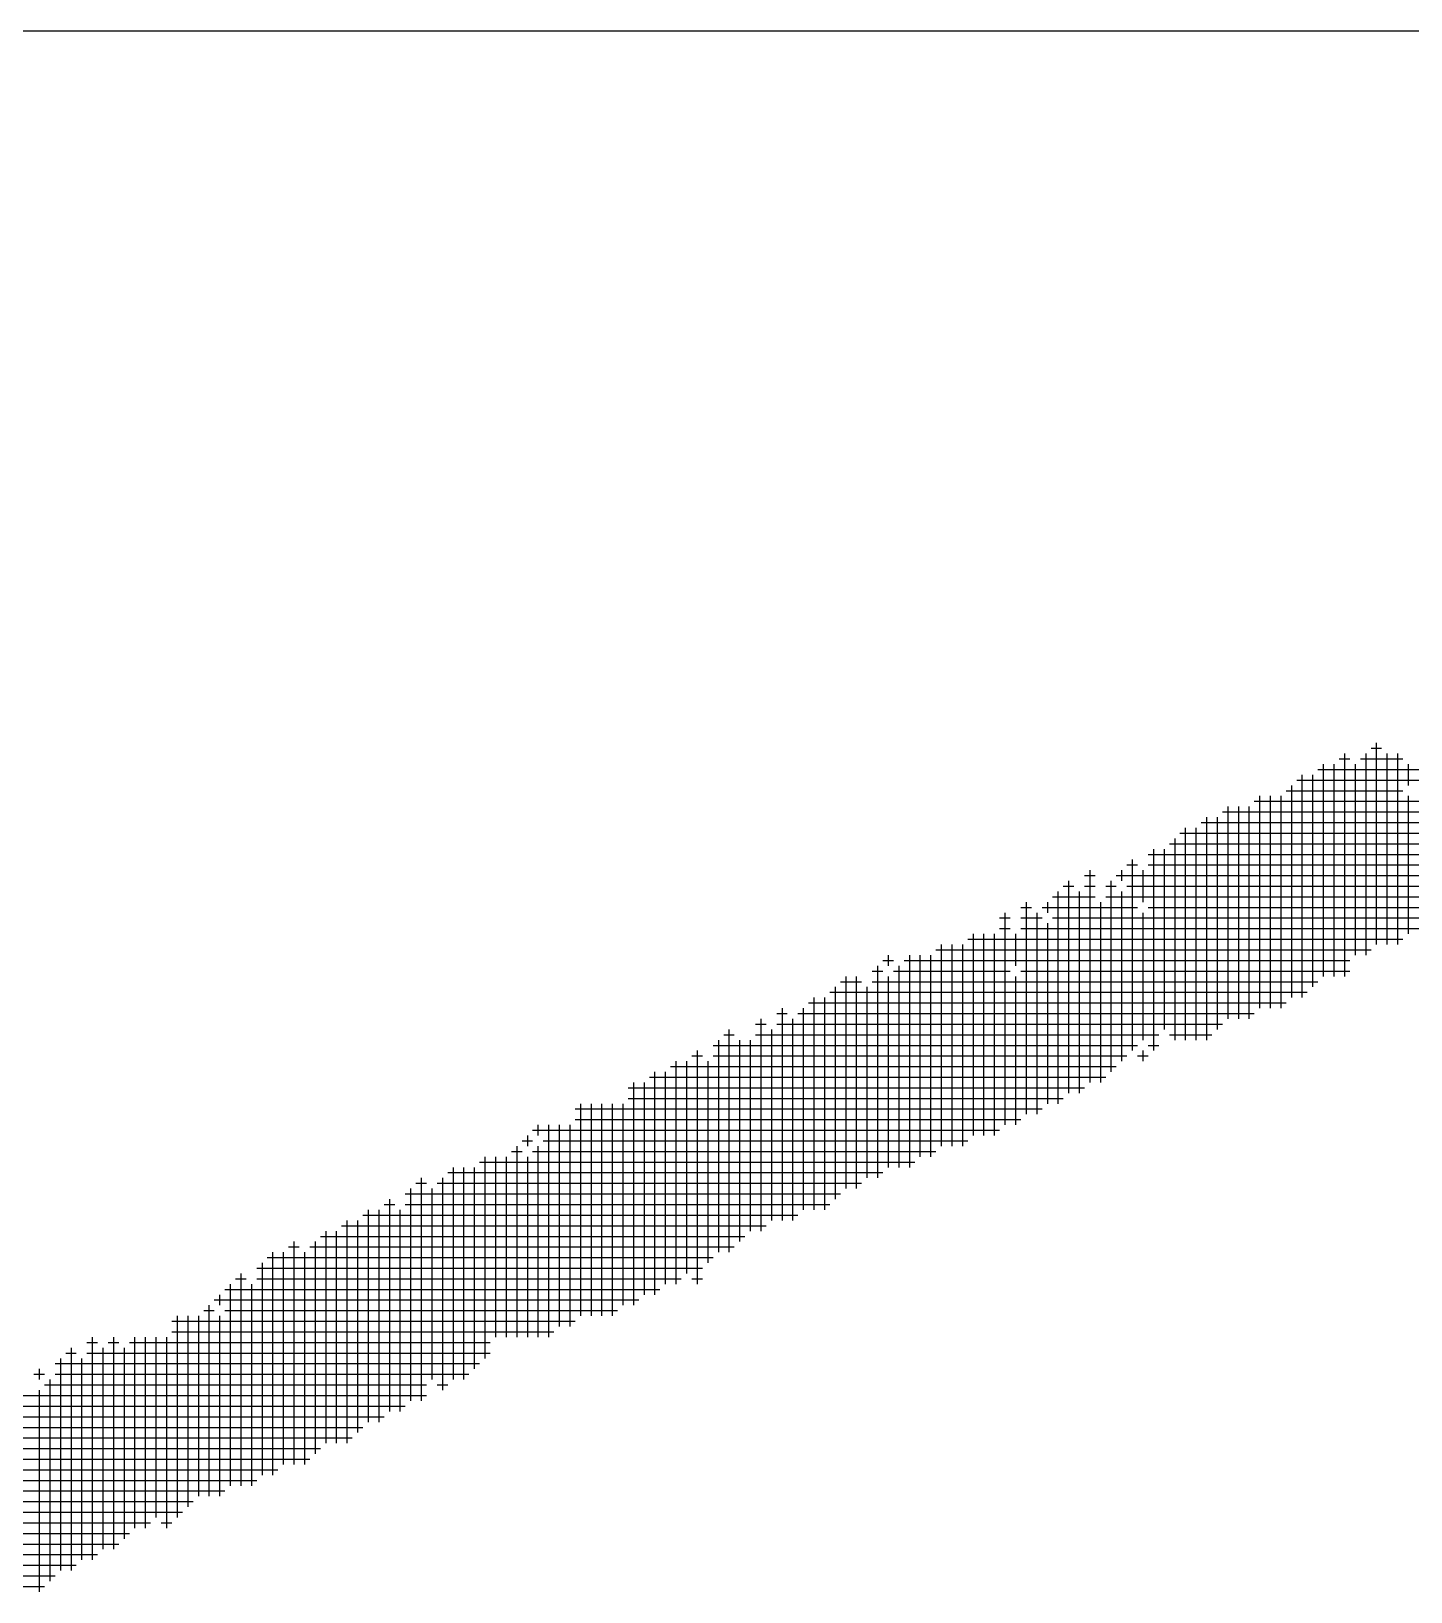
# Model space of a CAD drawing. Header units: feet. Extents: x 0 to 252300, y 0 to 178200.
# Drawn here: x 171607.8 to 171911, y 9256.9 to 9600 of the extents above; entities that cross this region are included whole.
import ezdxf
from ezdxf.enums import TextEntityAlignment as Align

# ---------------------------------------------------------------- set-up
doc = ezdxf.new("R2010")
doc.units = ezdxf.units.FT
doc.header["$LTSCALE"] = 3000
doc.header["$MEASUREMENT"] = 0
for name, color, linetype in [('CX-BORD', 3, 'CONTINUOUS'), ('CX-BORD-LIN1', 4, 'CONTINUOUS'), ('CX-BORD-LIN2', 3, 'CONTINUOUS'), ('CX-BORD-TEX2', 7, 'CONTINUOUS'), ('CX-BORD-TEX3', 6, 'CONTINUOUS')]:
    doc.layers.add(name, color=color, linetype=linetype)
doc.styles.add('TB_TEXT', font='')
doc.styles.add('TB_WBTXT', font='')
doc.styles.add('TB_WMTXT', font='')
doc.styles.get('TB_TEXT').set_extended_font_data('DotumChe')
doc.styles.get('TB_WBTXT').set_extended_font_data('Dotum')
doc.styles.get('TB_WMTXT').set_extended_font_data('DotumChe')

# ---------------------------------------------------------------- blocks, each defined once
blk = doc.blocks.new('CXBLKA1')
at = {"layer": 'CX-BORD-LIN2'}
blk.add_lwpolyline([(558, 12), (270, 12)], dxfattribs=at)
at = {"layer": 'CX-BORD-LIN1', "style": 'TB_TEXT'}
for tag, p in [('TR_RCON5', (342.3033, 33)), ('TR_RCON4', (342.3033, 27)), ('TR_RCON3', (342.3033, 21)), ('TR_RCON2', (342.3033, 15)), ('TR_RCON1', (342.3033, 9))]:
    blk.add_attdef(tag, text='', height=3.5, dxfattribs=at).set_placement(p, align=Align.MIDDLE_LEFT)
for tag, height, p in [('TR_DGN5', 3.5, (451.1185, 33)), ('TR_CHK5', 3.5, (491.1185, 33)), ('TR_RDAT5', 3.5, (317.5, 33)), ('TR_APP5', 3.5, (531.1185, 33)), ('TR_RNUM5', 3, (285.1051, 32.6366)), ('TR_DGN4', 3.5, (451.1185, 27)), ('TR_CHK4', 3.5, (491.1185, 27)), ('TR_RDAT4', 3.5, (317.5, 27)), ('TR_APP4', 3.5, (531.1185, 27)), ('TR_RNUM4', 3, (285.1051, 26.6366)), ('TR_DGN3', 3.5, (451.1185, 21)), ('TR_CHK3', 3.5, (491.1185, 21)), ('TR_RDAT3', 3.5, (317.5, 21)), ('TR_APP3', 3.5, (531.1185, 21)), ('TR_RNUM3', 3, (285.1051, 20.6366)), ('TR_DGN2', 3.5, (451.1185, 15)), ('TR_CHK2', 3.5, (491.1185, 15)), ('TR_RDAT2', 3.5, (317.5, 15)), ('TR_APP2', 3.5, (531.1185, 15)), ('TR_RNUM2', 3, (285.1051, 14.6366)), ('TR_DGN1', 3.5, (451.1185, 9)), ('TR_CHK1', 3.5, (491.1185, 9)), ('TR_RDAT1', 3.5, (317.5, 9)), ('TR_APP1', 3.5, (531.1185, 9)), ('TR_RNUM1', 3, (285.1051, 8.6366))]:
    blk.add_attdef(tag, text='', height=height, dxfattribs=at).set_placement(p, align=Align.MIDDLE_CENTER)
at = {"layer": 'CX-BORD-LIN2', "style": 'TB_TEXT'}
blk.add_attdef('TD_VERSION', text='', height=3, rotation=90, dxfattribs=at).set_placement((800.5, 48.0149), align=Align.MIDDLE_CENTER)
at = {"layer": 'CX-BORD-TEX2', "style": 'TB_WMTXT'}
for tag, height, p in [('TB_CNAME', 5, (15.3448, 531.8324)), ('TB_CSCOP', 4, (16.6346, 523.8324))]:
    blk.add_attdef(tag, text='', height=height, dxfattribs=at).set_placement(p, align=Align.BOTTOM_LEFT)
at = {"layer": 'CX-BORD-TEX2', "style": 'TB_WBTXT'}
for tag, height, p in [('TB_MTITIL', 10, (398, 533.3264)), ('TB_STITL', 7, (398, 518.3264))]:
    blk.add_attdef(tag, text='', height=height, dxfattribs=at).set_placement(p, align=Align.MIDDLE_CENTER)
at = {"layer": 'CX-BORD-TEX3', "style": 'TB_TEXT'}
for tag, height, p in [('TD_LNDST', 4.5, (215, 31.5)), ('TD_DSECT', 4.5, (605.5, 31.5)), ('TD_DDIST', 4.5, (654.5, 31.5)), ('TD_DNAME_TOP', 4.5, (755, 27.957)), ('TD_CSECT', 4.5, (605.5, 22.5)), ('TD_CDIST', 4.5, (654.5, 22.5)), ('TD_DNAME_MAIN', 4.5, (755, 21.4731)), ('TD_DNAME_BOT', 3, (755, 15.2489)), ('TD_HSCAL', 4.5, (620.8841, 13.7484)), ('TD_VSCAL', 4.5, (656.8615, 13.7484)), ('TD_CCOMP', 4.5, (215, 13.5927)), ('TD_CSTEP', 4.5, (250.744, 5.125)), ('TD_FIELD', 4.5, (180, 5.125)), ('TD_DWGNO', 4.5, (755, 5.0017)), ('TD_DWGCODE', 4.5, (637, 4.7908))]:
    blk.add_attdef(tag, text='', height=height, dxfattribs=at).set_placement(p, align=Align.MIDDLE_CENTER)
for tag, height, width, p in [('TD_DCOMP', 4.5, 0.95, (215, 22.5875)), ('TD_CNAME', 5, 0.78, (65, 7.5956))]:
    blk.add_attdef(tag, text='', height=height, dxfattribs=dict(at, width=width)).set_placement(p, align=Align.MIDDLE_CENTER)

msp = doc.modelspace()

# ---------------------------------------------------------------- linework, layer by layer
at = {"layer": 'CX-BORD-LIN1'}
for p, q in [((171902.3, 9442.36), (171904.63, 9442.36)), ((171903.46, 9443.53), (171903.46, 9399.21)), ((171891.8, 9438.86), (171891.8, 9392.21)), ((171894.13, 9438.86), (171894.13, 9392.21)), ((171895.3, 9440.03), (171897.63, 9440.03)), ((171896.46, 9441.2), (171896.46, 9392.21)), ((171898.8, 9438.86), (171898.8, 9396.87)), ((171899.96, 9440.03), (171909.29, 9440.03)), ((171901.13, 9441.2), (171901.13, 9396.87)), ((171905.8, 9441.2), (171905.8, 9399.21)), ((171908.13, 9441.2), (171908.13, 9399.21)), ((171910.46, 9438.86), (171910.46, 9434.2)), ((171885.97, 9435.36), (171986.28, 9435.36)), ((171887.13, 9436.53), (171887.13, 9387.54)), ((171889.47, 9436.53), (171889.47, 9389.87)), ((171890.63, 9437.7), (171988.61, 9437.7)), ((171877.8, 9431.86), (171877.8, 9385.21)), ((171880.13, 9431.86), (171880.13, 9385.21)), ((171882.47, 9431.86), (171882.47, 9385.21)), ((171883.63, 9433.03), (171909.29, 9433.03)), ((171884.8, 9434.2), (171884.8, 9387.54)), ((171910.46, 9431.86), (171910.46, 9401.54)), ((171869.64, 9428.37), (171972.28, 9428.37)), ((171870.8, 9429.53), (171870.8, 9382.88)), ((171873.14, 9429.53), (171873.14, 9382.88)), ((171875.47, 9429.53), (171875.47, 9382.88)), ((171876.64, 9430.7), (171979.28, 9430.7)), ((171861.47, 9424.87), (171861.47, 9378.21)), ((171863.8, 9424.87), (171863.8, 9378.21)), ((171864.97, 9426.03), (171967.61, 9426.03)), ((171866.14, 9427.2), (171866.14, 9378.21)), ((171868.47, 9427.2), (171868.47, 9380.54)), ((171859.14, 9422.53), (171859.14, 9378.21)), ((171860.31, 9423.7), (171962.95, 9423.7)), ((171853.31, 9419.03), (171953.62, 9419.03)), ((171854.47, 9420.2), (171854.47, 9375.88)), ((171856.81, 9420.2), (171856.81, 9380.54)), ((171857.97, 9421.37), (171958.28, 9421.37)), ((171840.48, 9415.53), (171840.48, 9368.88)), ((171847.48, 9415.53), (171847.48, 9413.2)), ((171848.64, 9416.7), (171850.97, 9416.7)), ((171849.81, 9417.87), (171849.81, 9375.88)), ((171852.14, 9415.53), (171852.14, 9408.54)), ((171853.31, 9416.7), (171948.95, 9416.7)), ((171834.64, 9412.04), (171836.98, 9412.04)), ((171835.81, 9413.2), (171835.81, 9366.55)), ((171839.31, 9414.37), (171841.64, 9414.37)), ((171839.31, 9412.04), (171841.64, 9412.04)), ((171843.98, 9412.04), (171846.31, 9412.04)), ((171845.14, 9413.2), (171845.14, 9371.21)), ((171846.31, 9414.37), (171941.95, 9414.37)), ((171848.64, 9412.04), (171934.96, 9412.04)), ((171826.48, 9408.54), (171826.48, 9361.88)), ((171831.15, 9408.54), (171831.15, 9406.2)), ((171832.31, 9409.7), (171841.64, 9409.7)), ((171833.48, 9410.87), (171833.48, 9364.21)), ((171838.14, 9410.87), (171838.14, 9366.55)), ((171842.81, 9408.54), (171842.81, 9368.88)), ((171843.98, 9409.7), (171927.96, 9409.7)), ((171847.48, 9410.87), (171847.48, 9373.54)), ((171820.65, 9405.04), (171822.98, 9405.04)), ((171821.81, 9406.2), (171821.81, 9359.55)), ((171825.31, 9407.37), (171827.65, 9407.37)), ((171825.31, 9405.04), (171829.98, 9405.04)), ((171828.81, 9406.2), (171828.81, 9361.88)), ((171829.98, 9407.37), (171850.97, 9407.37)), ((171832.31, 9405.04), (171916.29, 9405.04)), ((171852.14, 9406.2), (171852.14, 9378.21)), ((171853.31, 9407.37), (171923.29, 9407.37)), ((171814.82, 9401.54), (171814.82, 9357.21)), ((171817.15, 9401.54), (171817.15, 9357.21)), ((171819.48, 9401.54), (171819.48, 9357.21)), ((171820.65, 9402.7), (171822.98, 9402.7)), ((171824.15, 9401.54), (171824.15, 9394.54)), ((171825.31, 9402.7), (171913.96, 9402.7)), ((171831.15, 9403.87), (171831.15, 9364.21)), ((171806.65, 9398.04), (171902.3, 9398.04)), ((171807.82, 9399.21), (171807.82, 9354.88)), ((171810.15, 9399.21), (171810.15, 9354.88)), ((171812.48, 9399.21), (171812.48, 9354.88)), ((171813.65, 9400.37), (171909.29, 9400.37)), ((171793.82, 9394.54), (171793.82, 9347.88)), ((171794.99, 9395.71), (171797.32, 9395.71)), ((171796.15, 9396.87), (171796.15, 9394.54)), ((171798.49, 9394.54), (171798.49, 9350.22)), ((171799.65, 9395.71), (171897.63, 9395.71)), ((171800.82, 9396.87), (171800.82, 9350.22)), ((171803.15, 9396.87), (171803.15, 9352.55)), ((171805.48, 9396.87), (171805.48, 9352.55)), ((171785.66, 9391.04), (171790.32, 9391.04)), ((171786.82, 9392.21), (171786.82, 9345.55)), ((171789.16, 9392.21), (171789.16, 9345.55)), ((171792.65, 9393.37), (171794.99, 9393.37)), ((171792.65, 9391.04), (171890.63, 9391.04)), ((171796.15, 9392.21), (171796.15, 9350.22)), ((171797.32, 9393.37), (171822.98, 9393.37)), ((171824.15, 9392.21), (171824.15, 9359.55)), ((171825.31, 9393.37), (171897.63, 9393.37)), ((171779.82, 9387.54), (171779.82, 9340.89)), ((171782.16, 9387.54), (171782.16, 9340.89)), ((171783.32, 9388.71), (171888.3, 9388.71)), ((171784.49, 9389.87), (171784.49, 9343.22)), ((171791.49, 9389.87), (171791.49, 9347.88)), ((171771.66, 9384.04), (171773.99, 9384.04)), ((171772.83, 9385.21), (171772.83, 9338.55)), ((171776.32, 9384.04), (171876.64, 9384.04)), ((171777.49, 9385.21), (171777.49, 9340.89)), ((171778.66, 9386.37), (171883.63, 9386.37)), ((171761.16, 9380.54), (171761.16, 9331.55)), ((171766.99, 9381.71), (171769.33, 9381.71)), ((171768.16, 9382.88), (171768.16, 9336.22)), ((171770.49, 9380.54), (171770.49, 9338.55)), ((171771.66, 9381.71), (171869.64, 9381.71)), ((171775.16, 9382.88), (171775.16, 9338.55)), ((171757.66, 9377.04), (171850.97, 9377.04)), ((171758.83, 9378.21), (171758.83, 9331.55)), ((171760, 9379.38), (171762.33, 9379.38)), ((171763.49, 9378.21), (171763.49, 9333.89)), ((171765.83, 9378.21), (171765.83, 9336.22)), ((171766.99, 9379.38), (171855.64, 9379.38)), ((171853.31, 9377.04), (171855.64, 9377.04)), ((171857.97, 9379.38), (171867.3, 9379.38)), ((171749.5, 9373.54), (171749.5, 9324.56)), ((171751.83, 9373.54), (171751.83, 9326.89)), ((171753, 9374.71), (171755.33, 9374.71)), ((171754.16, 9375.88), (171754.16, 9324.56)), ((171756.5, 9373.54), (171756.5, 9329.22)), ((171757.66, 9374.71), (171848.64, 9374.71)), ((171850.97, 9374.71), (171853.31, 9374.71)), ((171852.14, 9375.88), (171852.14, 9373.54)), ((171743.67, 9370.05), (171843.98, 9370.05)), ((171744.83, 9371.21), (171744.83, 9322.22)), ((171747.16, 9371.21), (171747.16, 9324.56)), ((171748.33, 9372.38), (171846.31, 9372.38)), ((171739, 9367.71), (171839.31, 9367.71)), ((171740.17, 9368.88), (171740.17, 9319.89)), ((171742.5, 9368.88), (171742.5, 9322.22)), ((171728.5, 9364.21), (171728.5, 9317.56)), ((171730.84, 9364.21), (171730.84, 9317.56)), ((171733.17, 9364.21), (171733.17, 9317.56)), ((171735.5, 9364.21), (171735.5, 9317.56)), ((171737.83, 9364.21), (171737.83, 9319.89)), ((171739, 9365.38), (171834.64, 9365.38)), ((171727.34, 9363.05), (171829.98, 9363.05)), ((171727.34, 9360.71), (171825.31, 9360.71)), ((171716.84, 9357.21), (171716.84, 9354.88)), ((171718, 9358.38), (171820.65, 9358.38)), ((171719.17, 9359.55), (171719.17, 9357.21)), ((171721.5, 9359.55), (171721.5, 9312.89)), ((171723.84, 9359.55), (171723.84, 9315.22)), ((171726.17, 9359.55), (171726.17, 9315.22)), ((171713.34, 9353.72), (171715.67, 9353.72)), ((171714.51, 9354.88), (171714.51, 9312.89)), ((171715.67, 9356.05), (171718, 9356.05)), ((171718, 9353.72), (171806.65, 9353.72)), ((171719.17, 9354.88), (171719.17, 9312.89)), ((171720.34, 9356.05), (171813.65, 9356.05)), ((171700.51, 9350.22), (171700.51, 9303.56)), ((171702.84, 9350.22), (171702.84, 9303.56)), ((171705.17, 9350.22), (171705.17, 9305.89)), ((171706.34, 9351.38), (171801.99, 9351.38)), ((171707.51, 9352.55), (171707.51, 9308.23)), ((171709.84, 9352.55), (171709.84, 9312.89)), ((171712.17, 9352.55), (171712.17, 9312.89)), ((171716.84, 9352.55), (171716.84, 9312.89)), ((171692.34, 9346.72), (171694.68, 9346.72)), ((171693.51, 9347.88), (171693.51, 9298.89)), ((171697.01, 9346.72), (171790.32, 9346.72)), ((171698.18, 9347.88), (171698.18, 9301.23)), ((171699.34, 9349.05), (171794.99, 9349.05)), ((171686.51, 9343.22), (171686.51, 9296.56)), ((171690.01, 9344.38), (171785.66, 9344.38)), ((171691.18, 9345.55), (171691.18, 9298.89)), ((171695.84, 9345.55), (171695.84, 9303.56)), ((171680.68, 9339.72), (171776.32, 9339.72)), ((171681.85, 9340.89), (171681.85, 9294.23)), ((171684.18, 9340.89), (171684.18, 9294.23)), ((171685.35, 9342.05), (171687.68, 9342.05)), ((171688.84, 9340.89), (171688.84, 9296.56)), ((171690.01, 9342.05), (171783.32, 9342.05)), ((171672.52, 9336.22), (171672.52, 9289.56)), ((171674.85, 9336.22), (171674.85, 9289.56)), ((171676.01, 9337.39), (171769.33, 9337.39)), ((171677.18, 9338.55), (171677.18, 9289.56)), ((171679.51, 9338.55), (171679.51, 9291.9)), ((171664.35, 9332.72), (171666.68, 9332.72)), ((171665.52, 9333.89), (171665.52, 9284.9)), ((171669.02, 9332.72), (171762.33, 9332.72)), ((171670.18, 9333.89), (171670.18, 9287.23)), ((171671.35, 9335.05), (171764.66, 9335.05)), ((171658.52, 9329.22), (171658.52, 9282.57)), ((171659.68, 9330.39), (171757.66, 9330.39)), ((171660.85, 9331.55), (171660.85, 9282.57)), ((171663.18, 9331.55), (171663.18, 9284.9)), ((171667.85, 9331.55), (171667.85, 9284.9)), ((171652.69, 9325.72), (171655.02, 9325.72)), ((171653.85, 9326.89), (171653.85, 9280.23)), ((171657.35, 9328.05), (171755.33, 9328.05)), ((171657.35, 9325.72), (171750.66, 9325.72)), ((171753, 9325.72), (171755.33, 9325.72)), ((171649.19, 9322.22), (171649.19, 9319.89)), ((171650.35, 9323.39), (171746, 9323.39)), ((171651.52, 9324.56), (171651.52, 9280.23)), ((171656.19, 9324.56), (171656.19, 9280.23)), ((171645.69, 9318.72), (171648.02, 9318.72)), ((171646.85, 9319.89), (171646.85, 9277.9)), ((171648.02, 9321.06), (171741.33, 9321.06)), ((171650.35, 9318.72), (171736.67, 9318.72)), ((171638.69, 9316.39), (171727.34, 9316.39)), ((171639.86, 9317.56), (171639.86, 9273.23)), ((171642.19, 9317.56), (171642.19, 9275.57)), ((171644.52, 9317.56), (171644.52, 9277.9)), ((171649.19, 9317.56), (171649.19, 9277.9)), ((171620.03, 9311.73), (171622.36, 9311.73)), ((171621.19, 9312.89), (171621.19, 9263.9)), ((171624.69, 9311.73), (171627.03, 9311.73)), ((171625.86, 9312.89), (171625.86, 9266.24)), ((171629.36, 9311.73), (171708.67, 9311.73)), ((171630.52, 9312.89), (171630.52, 9270.9)), ((171632.86, 9312.89), (171632.86, 9270.9)), ((171635.19, 9312.89), (171635.19, 9273.23)), ((171637.52, 9312.89), (171637.52, 9270.9)), ((171638.69, 9314.06), (171722.67, 9314.06)), ((171614.2, 9308.23), (171614.2, 9261.57)), ((171615.36, 9309.39), (171617.69, 9309.39)), ((171616.53, 9310.56), (171616.53, 9261.57)), ((171618.86, 9308.23), (171618.86, 9263.9)), ((171620.03, 9309.39), (171708.67, 9309.39)), ((171623.53, 9310.56), (171623.53, 9266.24)), ((171628.19, 9310.56), (171628.19, 9268.57)), ((171609.53, 9305.89), (171609.53, 9303.56)), ((171613.03, 9307.06), (171706.34, 9307.06)), ((171608.36, 9304.73), (171610.7, 9304.73)), ((171610.7, 9302.39), (171694.68, 9302.39)), ((171611.86, 9303.56), (171611.86, 9259.24)), ((171613.03, 9304.73), (171704.01, 9304.73)), ((171697.01, 9302.39), (171699.34, 9302.39)), ((171601.36, 9300.06), (171694.68, 9300.06)), ((171609.53, 9301.23), (171609.53, 9256.9)), ((171592.03, 9295.4), (171685.35, 9295.4)), ((171594.37, 9297.73), (171690.01, 9297.73)), ((171587.37, 9293.06), (171680.68, 9293.06)), ((171575.7, 9288.4), (171671.35, 9288.4)), ((171585.04, 9290.73), (171678.35, 9290.73)), ((171571.04, 9286.06), (171669.02, 9286.06)), ((171564.04, 9283.73), (171662.02, 9283.73)), ((171564.04, 9281.4), (171657.35, 9281.4)), ((171557.04, 9279.07), (171650.35, 9279.07)), ((171545.38, 9274.4), (171641.02, 9274.4)), ((171550.04, 9276.73), (171643.36, 9276.73)), ((171543.04, 9272.07), (171634.02, 9272.07)), ((171636.36, 9272.07), (171638.69, 9272.07)), ((171503.39, 9269.73), (171629.36, 9269.73)), ((171503.39, 9267.4), (171627.03, 9267.4)), ((171508.05, 9265.07), (171622.36, 9265.07)), ((171510.39, 9262.74), (171617.69, 9262.74)), ((171512.72, 9260.4), (171613.03, 9260.4)), ((171515.05, 9258.07), (171610.7, 9258.07))]:
    msp.add_line(p, q, dxfattribs=at)

# ---------------------------------------------------------------- block references
at = {"layer": 'CX-BORD', "xscale": 300, "yscale": 300, "zscale": 300}
msp.add_blockref('CXBLKA1', (7500, 6000), dxfattribs=at)

doc.saveas('drawing.dxf')
